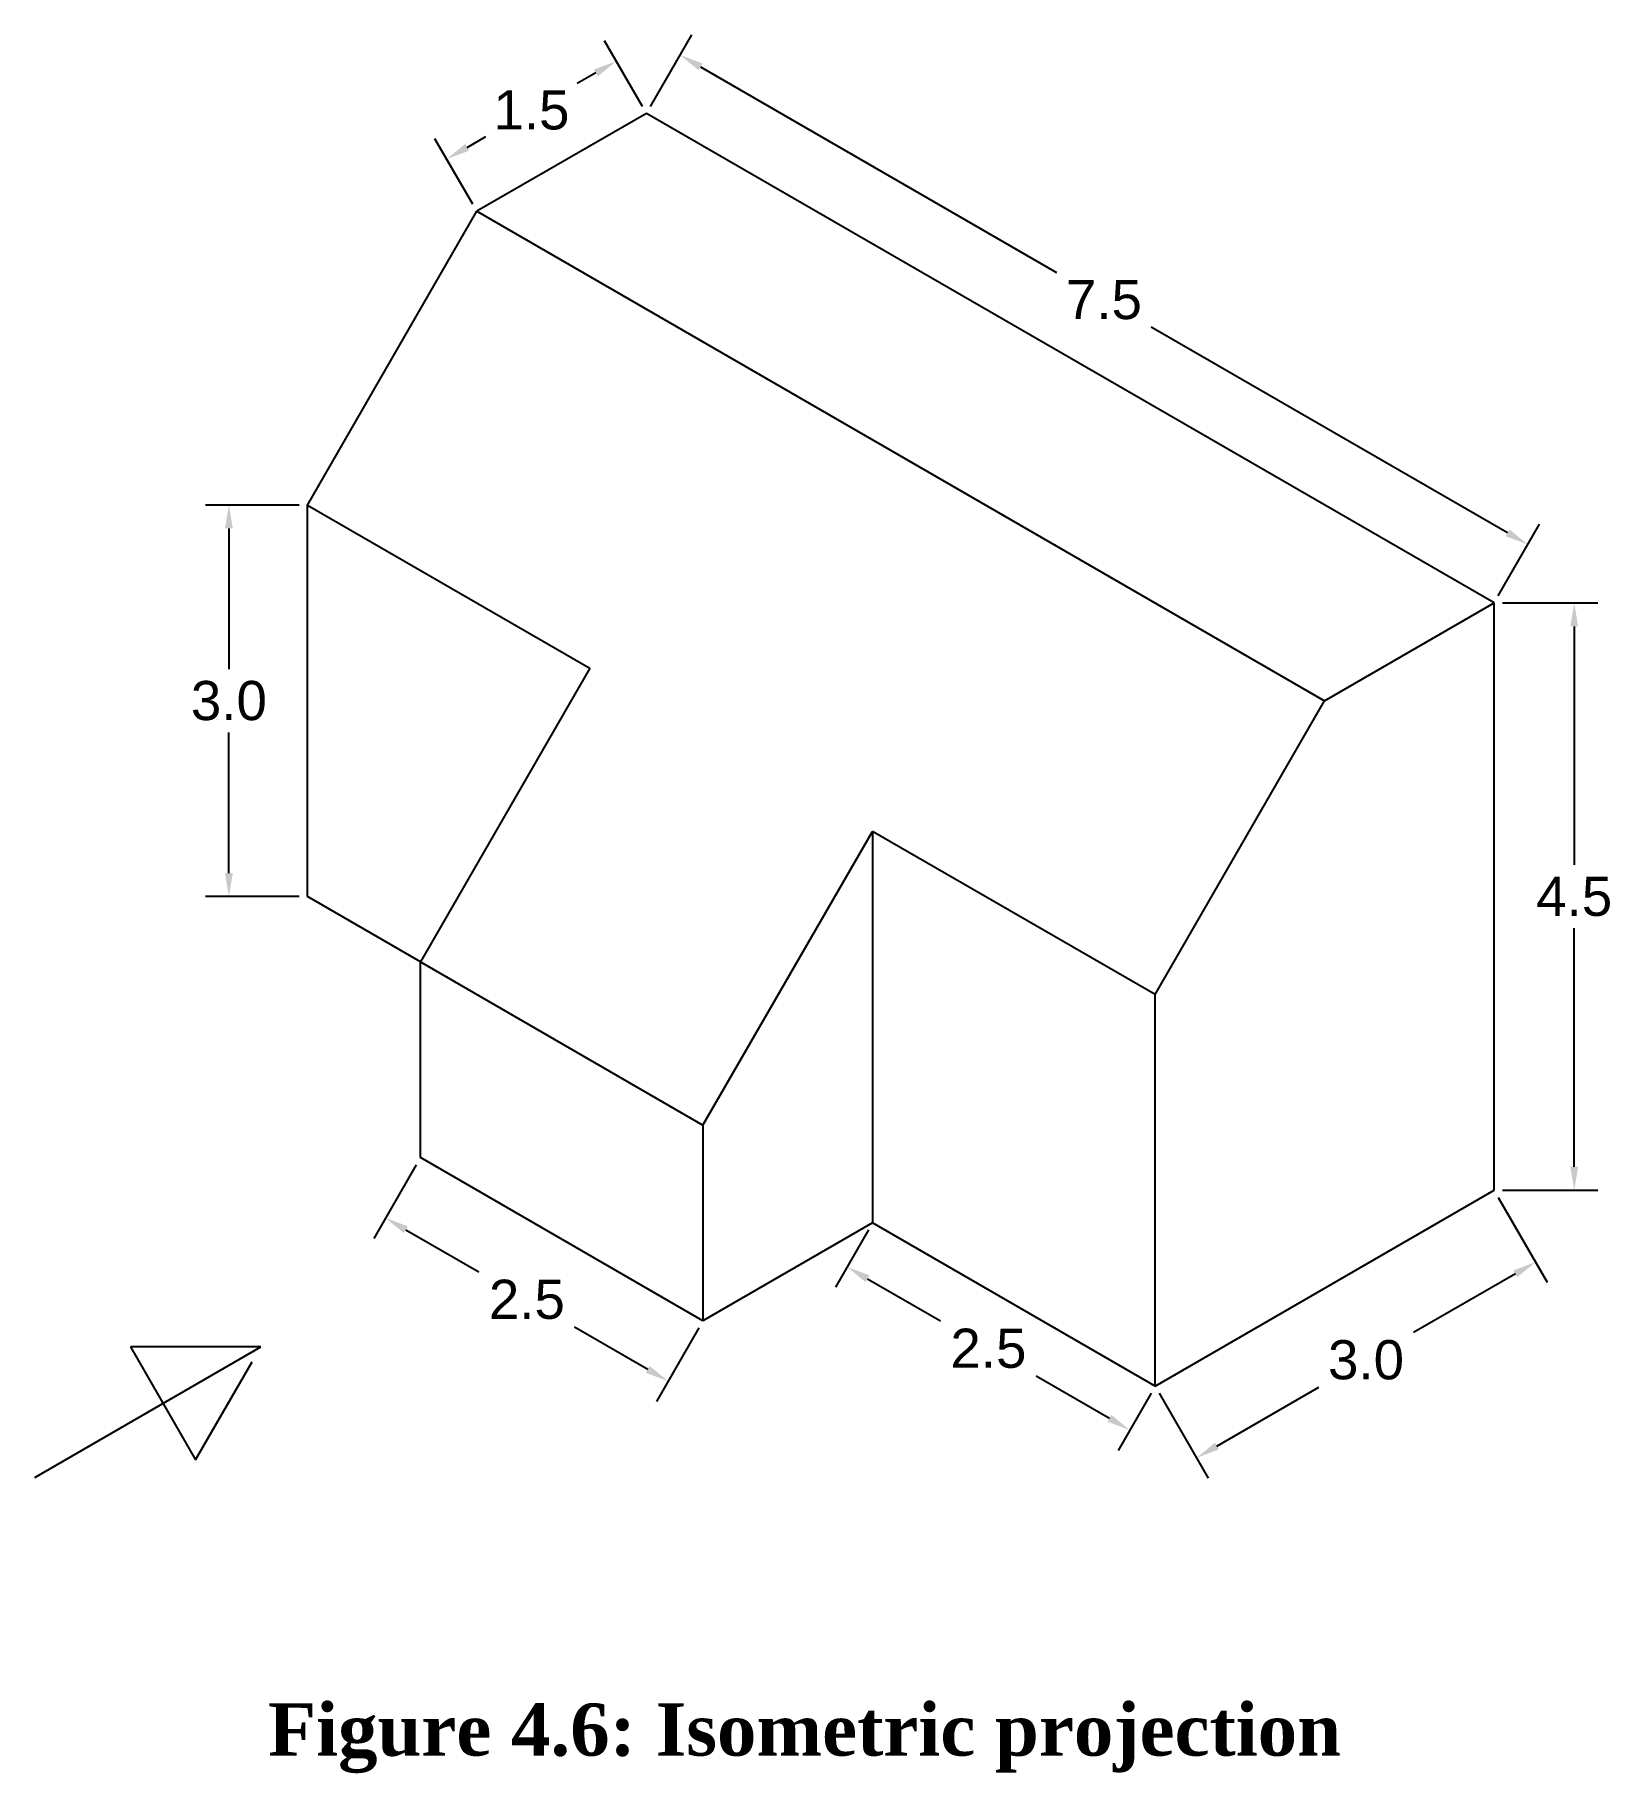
# Model space of a CAD drawing. Header units: feet. Extents: x 21.7 to 33.8, y 6 to 19.3.
import ezdxf

# ---------------------------------------------------------------- set-up
doc = ezdxf.new("R2010")
doc.units = ezdxf.units.FT
doc.header["$MEASUREMENT"] = 0
doc.styles.get("Standard").update_dxf_attribs({"font": 'arial.ttf'})
doc.dimstyles.get("Standard").update_dxf_attribs({"dimtxt": 0.3, "dimasz": 0.18, "dimexe": 0.18, "dimexo": 0.0625, "dimgap": 0.09, "dimtad": 0, "dimtih": 1, "dimtoh": 1, "dimdec": 1, "dimzin": 0, "dimdsep": 46, "dimtxsty": 'Standard', "dimcen": 0.09, "dimadec": 0, "dimazin": 0, "dimtfac": 1, "dimtdec": 1, "dimtofl": 0, "dimtmove": 0, "dimatfit": 3, "dimfxl": 1, "dimtolj": 1, "dimtzin": 0, "dimarcsym": 0})

# ---------------------------------------------------------------- blocks, each defined once
blk = doc.blocks.new('*D7')
at = {"color": 0, "lineweight": -2, "transparency": 16777216}
for p, q in [((26.435, 18.723), (26.752, 19.271)), ((26.818, 19.026), (29.546, 17.45)), ((33.001, 15.456), (30.272, 17.031)), ((32.93, 14.973), (33.247, 15.521))]:
    blk.add_line(p, q, dxfattribs=at)
at = {"color": 0, "transparency": 16777216}
for points in [[(26.833, 19.052), (26.803, 19), (26.662, 19.116)], [(33.016, 15.482), (32.986, 15.43), (33.157, 15.366)]]:
    blk.add_solid(points, dxfattribs=at)
at = {"layer": 'Defpoints', "color": 0, "transparency": 16777216}
for p in [(26.662, 19.116), (26.404, 18.669), (32.899, 14.919)]:
    blk.add_point(p, dxfattribs=at)
at = {"color": 0, "transparency": 16777216, "insert": (29.909, 17.241), "char_height": 0.3, "attachment_point": 5}
blk.add_mtext('\\A1;7.5', dxfattribs=at)
blk = doc.blocks.new('*D8')
at = {"color": 0, "lineweight": -2, "transparency": 16777216}
for p, q in [((32.962, 14.919), (33.692, 14.919)), ((33.512, 14.739), (33.512, 12.912)), ((33.512, 10.599), (33.512, 12.427)), ((32.962, 10.419), (33.692, 10.419))]:
    blk.add_line(p, q, dxfattribs=at)
at = {"color": 0, "transparency": 16777216}
for points in [[(33.482, 14.739), (33.542, 14.739), (33.512, 14.919)], [(33.482, 10.599), (33.542, 10.599), (33.512, 10.419)]]:
    blk.add_solid(points, dxfattribs=at)
at = {"layer": 'Defpoints', "color": 0, "transparency": 16777216}
for p in [(32.899, 14.919), (33.512, 14.919), (32.899, 10.419)]:
    blk.add_point(p, dxfattribs=at)
at = {"color": 0, "transparency": 16777216, "insert": (33.512, 12.669), "char_height": 0.3, "attachment_point": 5}
blk.add_mtext('\\A1;4.5', dxfattribs=at)
blk = doc.blocks.new('*D9')
at = {"color": 0, "lineweight": -2, "transparency": 16777216}
for p, q in [((32.93, 10.365), (33.306, 9.714)), ((33.061, 9.779), (32.28, 9.329)), ((30.332, 8.865), (30.708, 8.214)), ((30.774, 8.459), (31.555, 8.91))]:
    blk.add_line(p, q, dxfattribs=at)
at = {"color": 0, "transparency": 16777216}
for points in [[(33.046, 9.805), (33.076, 9.753), (33.216, 9.869)], [(30.759, 8.485), (30.789, 8.433), (30.618, 8.369)]]:
    blk.add_solid(points, dxfattribs=at)
at = {"layer": 'Defpoints', "color": 0, "transparency": 16777216}
for p in [(32.899, 10.419), (33.216, 9.869), (30.301, 8.919)]:
    blk.add_point(p, dxfattribs=at)
at = {"color": 0, "transparency": 16777216, "insert": (31.917, 9.119), "char_height": 0.3, "attachment_point": 5}
blk.add_mtext('\\A1;3.0', dxfattribs=at)
blk = doc.blocks.new('*D10')
at = {"color": 0, "lineweight": -2, "transparency": 16777216}
for p, q in [((28.105, 10.115), (27.852, 9.676)), ((28.097, 9.742), (28.657, 9.419)), ((29.951, 8.672), (29.391, 8.996)), ((30.27, 8.865), (30.017, 8.426))]:
    blk.add_line(p, q, dxfattribs=at)
at = {"color": 0, "transparency": 16777216}
for points in [[(28.112, 9.768), (28.082, 9.716), (27.942, 9.832)], [(29.966, 8.698), (29.936, 8.646), (30.107, 8.582)]]:
    blk.add_solid(points, dxfattribs=at)
at = {"layer": 'Defpoints', "color": 0, "transparency": 16777216}
for p in [(28.136, 10.169), (27.942, 9.832), (30.301, 8.919)]:
    blk.add_point(p, dxfattribs=at)
at = {"color": 0, "transparency": 16777216, "insert": (29.024, 9.207), "char_height": 0.3, "attachment_point": 5}
blk.add_mtext('\\A1;2.5', dxfattribs=at)
blk = doc.blocks.new('*D11')
at = {"color": 0, "lineweight": -2, "transparency": 16777216}
for p, q in [((24.641, 10.615), (24.315, 10.051)), ((24.561, 10.117), (25.121, 9.794)), ((26.414, 9.047), (25.854, 9.37)), ((26.806, 9.365), (26.48, 8.801))]:
    blk.add_line(p, q, dxfattribs=at)
at = {"color": 0, "transparency": 16777216}
for points in [[(24.576, 10.143), (24.546, 10.091), (24.405, 10.207)], [(26.429, 9.073), (26.399, 9.021), (26.57, 8.957)]]:
    blk.add_solid(points, dxfattribs=at)
at = {"layer": 'Defpoints', "color": 0, "transparency": 16777216}
for p in [(24.672, 10.669), (24.405, 10.207), (26.837, 9.419)]:
    blk.add_point(p, dxfattribs=at)
at = {"color": 0, "transparency": 16777216, "insert": (25.488, 9.582), "char_height": 0.3, "attachment_point": 5}
blk.add_mtext('\\A1;2.5', dxfattribs=at)
blk = doc.blocks.new('*D12')
at = {"color": 0, "lineweight": -2, "transparency": 16777216}
for p, q in [((23.743, 15.669), (23.025, 15.669)), ((23.205, 15.489), (23.205, 14.412)), ((23.205, 12.849), (23.205, 13.926)), ((23.743, 12.669), (23.025, 12.669))]:
    blk.add_line(p, q, dxfattribs=at)
at = {"color": 0, "transparency": 16777216}
for points in [[(23.175, 15.489), (23.235, 15.489), (23.205, 15.669)], [(23.175, 12.849), (23.235, 12.849), (23.205, 12.669)]]:
    blk.add_solid(points, dxfattribs=at)
at = {"layer": 'Defpoints', "color": 0, "transparency": 16777216}
for p in [(23.205, 15.669), (23.806, 15.669), (23.806, 12.669)]:
    blk.add_point(p, dxfattribs=at)
at = {"color": 0, "transparency": 16777216, "insert": (23.205, 14.169), "char_height": 0.3, "attachment_point": 5}
blk.add_mtext('\\A1;3.0', dxfattribs=at)
blk = doc.blocks.new('*D13')
at = {"color": 0, "lineweight": -2, "transparency": 16777216}
for p, q in [((26.373, 18.723), (26.083, 19.225)), ((26.017, 18.979), (25.873, 18.897)), ((25.074, 17.973), (24.784, 18.475)), ((25.03, 18.409), (25.173, 18.492))]:
    blk.add_line(p, q, dxfattribs=at)
at = {"color": 0, "transparency": 16777216}
for points in [[(26.002, 19.005), (26.032, 18.953), (26.173, 19.069)], [(25.015, 18.435), (25.045, 18.383), (24.874, 18.319)]]:
    blk.add_solid(points, dxfattribs=at)
at = {"layer": 'Defpoints', "color": 0, "transparency": 16777216}
for p in [(26.173, 19.069), (26.404, 18.669), (25.105, 17.919)]:
    blk.add_point(p, dxfattribs=at)
at = {"color": 0, "transparency": 16777216, "insert": (25.523, 18.694), "char_height": 0.3, "attachment_point": 5}
blk.add_mtext('\\A1;1.5', dxfattribs=at)

msp = doc.modelspace()

# ---------------------------------------------------------------- linework, layer by layer
for p, q in [((26.404, 18.669), (25.105, 17.919)), ((32.899, 14.919), (26.404, 18.669)), ((23.806, 15.669), (25.105, 17.919)), ((25.105, 17.919), (31.6, 14.169)), ((23.806, 12.669), (23.806, 15.669)), ((23.806, 15.669), (25.971, 14.419)), ((31.6, 14.169), (32.899, 14.919)), ((32.899, 10.419), (32.899, 14.919)), ((25.971, 14.419), (24.672, 12.169)), ((30.301, 11.919), (31.6, 14.169)), ((26.837, 10.919), (28.136, 13.169)), ((30.301, 11.919), (28.136, 13.169)), ((28.136, 13.169), (28.136, 10.169)), ((24.672, 12.169), (23.806, 12.669)), ((24.672, 10.669), (24.672, 12.169)), ((24.672, 12.169), (26.837, 10.919)), ((30.301, 8.919), (30.301, 11.919)), ((26.837, 10.919), (26.837, 9.419)), ((26.837, 9.419), (24.672, 10.669)), ((30.301, 8.919), (32.899, 10.419)), ((28.136, 10.169), (26.837, 9.419)), ((30.301, 8.919), (28.136, 10.169)), ((21.718, 8.22), (23.45, 9.22)), ((23.45, 9.22), (22.45, 9.22)), ((22.45, 9.22), (22.95, 8.354)), ((22.95, 8.354), (23.383, 9.104))]:
    msp.add_line(p, q)

# ---------------------------------------------------------------- texts
at = {"insert": (21.718, 6.488), "char_height": 0.4, "attachment_point": 1}
msp.add_mtext_dynamic_manual_height_columns('\\pxqc;{\\fTimes New Roman|b1|i0|c0|p18;Figure 4.6: Isometric projection}', width=11.79383, gutter_width=1, heights=[0], dxfattribs=at)

# ---------------------------------------------------------------- dimensions: what is measured, and where the dimension line sits
for p1, p2, distance, picture, middle in [((25.105, 17.919), (26.404, 18.669), 0.462, '*D13', (25.523, 18.694)), ((32.899, 14.919), (26.404, 18.669), -0.515, '*D7', (29.909, 17.241)), ((26.837, 9.419), (24.672, 10.669), 0.533, '*D11', (25.488, 9.582)), ((30.301, 8.919), (32.899, 10.419), -0.635, '*D9', (31.917, 9.119)), ((30.301, 8.919), (28.136, 10.169), 0.389, '*D10', (29.024, 9.207))]:
    dim = msp.add_aligned_dim(p1=p1, p2=p2, distance=distance, dimstyle='Standard')
    dim.commit()
    dim.dimension.update_dxf_attribs({"geometry": picture, "text_midpoint": middle})
for base, p1, p2, picture, middle in [((23.205, 15.669), (23.806, 12.669), (23.806, 15.669), '*D12', (23.205, 14.169)), ((33.512, 14.919), (32.899, 10.419), (32.899, 14.919), '*D8', (33.512, 12.669))]:
    dim = msp.add_linear_dim(base=base, p1=p1, p2=p2, angle=90, dimstyle='Standard')
    dim.commit()
    dim.dimension.update_dxf_attribs({"geometry": picture, "text_midpoint": middle})

doc.saveas('drawing.dxf')
